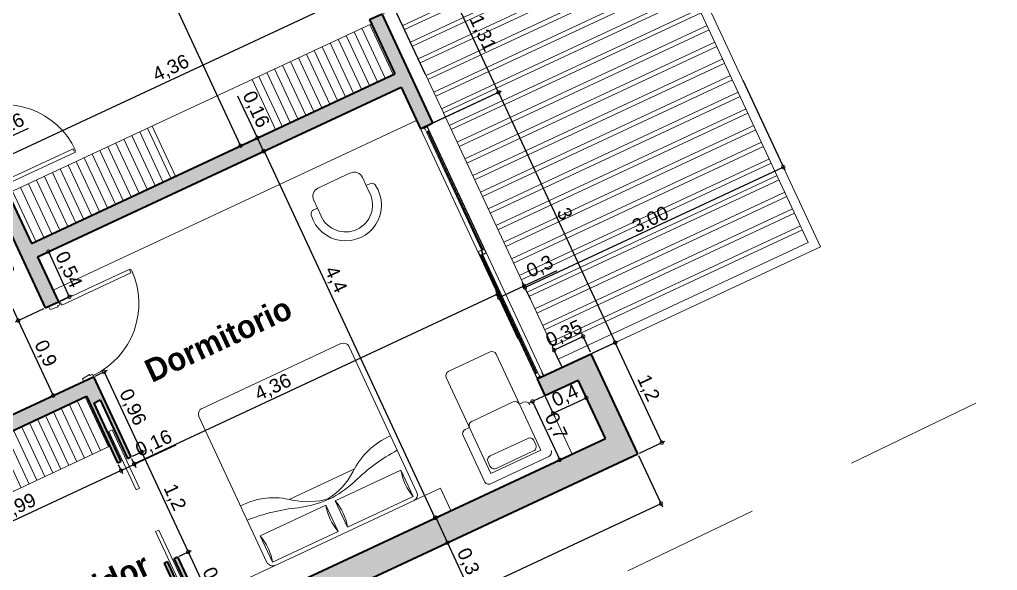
# Model space of a CAD drawing. Header units: millimetres. Extents: x 110427 to 125914, y 76277 to 76441.
# Drawn here: x 114164.85 to 114175.49, y 76385.24 to 76391.23 of the extents above; entities that cross this region are included whole.
import ezdxf

# ---------------------------------------------------------------- set-up
doc = ezdxf.new("R2010")
doc.units = ezdxf.units.MM
doc.linetypes.add('JIS_02_0.7', pattern=[1.35, 0.75, -0.6])
for name, color, linetype, lineweight in [('0.05', 253, 'Continuous', 5), ('04_CIVIL A CONSTRUIR', 250, 'Continuous', 35), ('06_CIVIL VISTAS GRUESA', 244, 'Continuous', 13), ('07_CIVIL VISTAS MEDIA', 143, 'Continuous', 9), ('09_CIVIL PROYECCIONES', 230, 'JIS_02_0.7', 5), ('11_CARPINTERIA Y MOBILIARIO', 141, 'Continuous', 9), ('12_HATCH', 8, 'Continuous', 9), ('12_TEXTOS', 4, 'Continuous', 40), ('13_COTAS', 8, 'Continuous', 9)]:
    doc.layers.add(name, color=color, linetype=linetype, lineweight=lineweight)
doc.styles.add('JDS1', font='GOTHICB.TTF')
doc.styles.add('Swis721 BT', font='swiss.ttf')
doc.dimstyles.new('ISO-23', dxfattribs={"dimscale": 0.03, "dimtxt": 5, "dimasz": 2.5, "dimexe": 1.25, "dimexo": 0.625, "dimtad": 1, "dimtxsty": 'Swis721 BT', "dimblk": 'DOTSMALL', "dimcen": 2.5, "dimclrt": 150, "dimadec": 0, "dimazin": 0, "dimtfac": 1, "dimtmove": 0, "dimatfit": 3, "dimfxl": 0, "dimarcsym": 0})
pattern_1 = [(115, (111019.69454, 75959.93031), (-0.0863258167, -0.0402543894), [])]

# ---------------------------------------------------------------- blocks, each defined once
blk = doc.blocks.new('_DotSmall')
at = {"color": 0, "linetype": 'ByBlock', "const_width": 0.5}
blk.add_lwpolyline([(-0.0625, 0, 1), (0.0625, 0, 1)], format="xyb", close=True, dxfattribs=at)
blk = doc.blocks.new('*D675')
at = {"layer": '13_COTAS', "color": 0, "lineweight": -2}
for p, q in [((114170.341, 76388.337), (114170.702, 76388.505)), ((114170.409, 76388.191), (114170.325, 76388.371)), ((114170.069, 76388.21), (114170.341, 76388.337)), ((114170.278, 76387.761), (114170.053, 76388.244))]:
    blk.add_line(p, q, dxfattribs=at)
at = {"layer": 'Defpoints', "color": 0}
for p in [(114170.341, 76388.337), (114170.417, 76388.174), (114170.286, 76387.744)]:
    blk.add_point(p, dxfattribs=at)
at = {"layer": '13_COTAS', "color": 0, "lineweight": -2, "xscale": 0.075, "yscale": 0.075, "zscale": 0.075}
for p, rotation in [((114170.341, 76388.337), 24.99999753929754), ((114170.069, 76388.21), 204.9999975392976)]:
    blk.add_blockref('_DotSmall', p, dxfattribs=dict(at, rotation=rotation))
at = {"layer": '13_COTAS', "color": 150, "insert": (114170.516, 76388.539), "char_height": 0.15, "attachment_point": 5, "rotation": 25, "style": 'Swis721 BT'}
blk.add_mtext('0,3', dxfattribs=at)
blk = doc.blocks.new('*D706')
at = {"layer": '13_COTAS', "color": 0, "lineweight": -2}
for p, q in [((114170.278, 76387.761), (114170.037, 76388.279)), ((114170.053, 76388.245), (114166.101, 76386.403)), ((114166.073, 76386.462), (114166.117, 76386.369))]:
    blk.add_line(p, q, dxfattribs=at)
at = {"layer": 'Defpoints', "color": 0}
for p in [(114170.286, 76387.744), (114166.065, 76386.479), (114166.101, 76386.403)]:
    blk.add_point(p, dxfattribs=at)
at = {"layer": '13_COTAS', "color": 0, "lineweight": -2, "xscale": 0.075, "yscale": 0.075, "zscale": 0.075}
for p, rotation in [((114170.053, 76388.245), 24.99999753929755), ((114166.101, 76386.403), 204.9999975392976)]:
    blk.add_blockref('_DotSmall', p, dxfattribs=dict(at, rotation=rotation))
at = {"layer": '13_COTAS', "color": 150, "insert": (114167.614, 76387.228), "char_height": 0.15, "attachment_point": 5, "rotation": 25, "style": 'Swis721 BT'}
blk.add_mtext('4,36', dxfattribs=at)
blk = doc.blocks.new('*D707')
at = {"layer": '13_COTAS', "color": 0, "lineweight": -2}
for p, q in [((114166.103, 76386.398), (114166.556, 76386.609)), ((114166.073, 76386.462), (114166.119, 76386.364)), ((114165.928, 76386.395), (114165.974, 76386.296)), ((114165.958, 76386.33), (114166.103, 76386.398))]:
    blk.add_line(p, q, dxfattribs=at)
at = {"layer": 'Defpoints', "color": 0}
for p in [(114166.065, 76386.479), (114165.92, 76386.412), (114165.958, 76386.33)]:
    blk.add_point(p, dxfattribs=at)
at = {"layer": '13_COTAS', "color": 0, "lineweight": -2, "xscale": 0.075, "yscale": 0.075, "zscale": 0.075}
for p, rotation in [((114165.958, 76386.33), 204.9999975392976), ((114166.103, 76386.398), 24.99999753929755)]:
    blk.add_blockref('_DotSmall', p, dxfattribs=dict(at, rotation=rotation))
at = {"layer": '13_COTAS', "color": 150, "insert": (114166.318, 76386.618), "char_height": 0.15, "attachment_point": 5, "rotation": 25, "style": 'Swis721 BT'}
blk.add_mtext('0,16', dxfattribs=at)
blk = doc.blocks.new('*D708')
at = {"layer": '13_COTAS', "color": 0, "lineweight": -2}
for p, q in [((114165.928, 76386.395), (114165.974, 76386.296)), ((114165.958, 76386.33), (114163.249, 76385.066)), ((114163.134, 76385.312), (114163.264, 76385.032))]:
    blk.add_line(p, q, dxfattribs=at)
at = {"layer": 'Defpoints', "color": 0}
for p in [(114165.92, 76386.412), (114163.126, 76385.329), (114163.249, 76385.066)]:
    blk.add_point(p, dxfattribs=at)
at = {"layer": '13_COTAS', "color": 0, "lineweight": -2, "xscale": 0.075, "yscale": 0.075, "zscale": 0.075}
for p, rotation in [((114165.958, 76386.33), 24.99999753929755), ((114163.249, 76385.066), 204.9999975392976)]:
    blk.add_blockref('_DotSmall', p, dxfattribs=dict(at, rotation=rotation))
at = {"layer": '13_COTAS', "color": 150, "insert": (114164.84, 76385.929), "char_height": 0.15, "attachment_point": 5, "rotation": 25, "style": 'Swis721 BT'}
blk.add_mtext('2,99', dxfattribs=at)
blk = doc.blocks.new('*D717')
at = {"layer": '13_COTAS', "color": 0, "lineweight": -2}
for p, q in [((114164.498, 76389.84), (114164.951, 76390.052)), ((114164.684, 76389.442), (114164.482, 76389.874)), ((114164.539, 76389.374), (114164.337, 76389.807)), ((114164.353, 76389.773), (114164.498, 76389.84))]:
    blk.add_line(p, q, dxfattribs=at)
at = {"layer": 'Defpoints', "color": 0}
for p in [(114164.498, 76389.84), (114164.692, 76389.425), (114164.547, 76389.357)]:
    blk.add_point(p, dxfattribs=at)
at = {"layer": '13_COTAS', "color": 0, "lineweight": -2, "xscale": 0.075, "yscale": 0.075, "zscale": 0.075}
for p, rotation in [((114164.498, 76389.84), 24.99999753929754), ((114164.353, 76389.773), 204.9999975392976)]:
    blk.add_blockref('_DotSmall', p, dxfattribs=dict(at, rotation=rotation))
at = {"layer": '13_COTAS', "color": 150, "insert": (114164.712, 76390.061), "char_height": 0.15, "attachment_point": 5, "rotation": 25, "style": 'Swis721 BT'}
blk.add_mtext('0,16', dxfattribs=at)
blk = doc.blocks.new('*D718')
at = {"layer": '13_COTAS', "color": 0, "lineweight": -2}
for p, q in [((114164.574, 76389.677), (114168.526, 76391.52)), ((114168.528, 76391.516), (114168.542, 76391.486)), ((114164.684, 76389.442), (114164.558, 76389.711))]:
    blk.add_line(p, q, dxfattribs=at)
at = {"layer": 'Defpoints', "color": 0}
for p in [(114168.52, 76391.533), (114168.526, 76391.52), (114164.692, 76389.425)]:
    blk.add_point(p, dxfattribs=at)
at = {"layer": '13_COTAS', "color": 0, "lineweight": -2, "xscale": 0.075, "yscale": 0.075, "zscale": 0.075}
for p, rotation in [((114168.526, 76391.52), 24.99999753929754), ((114164.574, 76389.677), 204.9999975392976)]:
    blk.add_blockref('_DotSmall', p, dxfattribs=dict(at, rotation=rotation))
at = {"layer": '13_COTAS', "color": 150, "insert": (114166.504, 76390.697), "char_height": 0.15, "attachment_point": 5, "rotation": 25, "style": 'Swis721 BT'}
blk.add_mtext('4,36', dxfattribs=at)
blk = doc.blocks.new('*D719')
at = {"layer": '13_COTAS', "color": 0, "lineweight": -2}
for p, q in [((114168.722, 76391.81), (114168.45, 76391.683)), ((114169.269, 76390.635), (114168.706, 76391.844)), ((114168.45, 76391.683), (114168.046, 76391.495)), ((114168.512, 76391.55), (114168.434, 76391.717))]:
    blk.add_line(p, q, dxfattribs=at)
at = {"layer": 'Defpoints', "color": 0}
for p in [(114168.722, 76391.81), (114168.52, 76391.533), (114169.277, 76390.618)]:
    blk.add_point(p, dxfattribs=at)
at = {"layer": '13_COTAS', "color": 0, "lineweight": -2, "xscale": 0.075, "yscale": 0.075, "zscale": 0.075}
for p, rotation in [((114168.722, 76391.81), 24.99999753929754), ((114168.45, 76391.683), 204.9999975392976)]:
    blk.add_blockref('_DotSmall', p, dxfattribs=dict(at, rotation=rotation))
at = {"layer": '13_COTAS', "color": 150, "insert": (114168.139, 76391.659), "char_height": 0.15, "attachment_point": 5, "rotation": 25, "style": 'Swis721 BT'}
blk.add_mtext('0,3', dxfattribs=at)
blk = doc.blocks.new('*D678')
at = {"layer": '0.05', "color": 0, "lineweight": -2, "ltscale": 2}
for p, q in [((114172.72, 76390.571), (114173.175, 76389.594)), ((114170.35, 76388.318), (114173.159, 76389.628)), ((114170.349, 76388.319), (114170.334, 76388.352))]:
    blk.add_line(p, q, dxfattribs=at)
at = {"layer": 'Defpoints', "color": 0, "ltscale": 2}
for p in [(114172.712, 76390.588), (114173.159, 76389.628), (114170.357, 76388.302)]:
    blk.add_point(p, dxfattribs=at)
at = {"layer": '0.05', "color": 0, "lineweight": -2, "ltscale": 2, "xscale": 0.075, "yscale": 0.075, "zscale": 0.075}
for p, rotation in [((114173.159, 76389.628), 24.99999753929754), ((114170.35, 76388.318), 204.9999975392976)]:
    blk.add_blockref('_DotSmall', p, dxfattribs=dict(at, rotation=rotation))
at = {"layer": '0.05', "color": 150, "ltscale": 2, "insert": (114171.714, 76389.06), "char_height": 0.15, "attachment_point": 5, "rotation": 25, "style": 'Swis721 BT'}
blk.add_mtext('3.00', dxfattribs=at)
blk = doc.blocks.new('*D740')
at = {"layer": '13_COTAS', "color": 0, "lineweight": -2}
for p, q in [((114165.526, 76393.576), (114167.258, 76389.86)), ((114165.543, 76393.584), (114165.56, 76393.592)), ((114167.275, 76389.868), (114167.292, 76389.876))]:
    blk.add_line(p, q, dxfattribs=at)
at = {"layer": 'Defpoints', "color": 0}
for p in [(114165.526, 76393.576), (114167.258, 76389.86), (114167.258, 76389.86)]:
    blk.add_point(p, dxfattribs=at)
at = {"layer": '13_COTAS', "color": 0, "lineweight": -2, "xscale": 0.075, "yscale": 0.075, "zscale": 0.075}
for p, rotation in [((114165.526, 76393.576), 114.9999989492908), ((114167.258, 76389.86), 294.9999989492908)]:
    blk.add_blockref('_DotSmall', p, dxfattribs=dict(at, rotation=rotation))
at = {"layer": '13_COTAS', "color": 150, "insert": (114166.491, 76391.764), "char_height": 0.15, "attachment_point": 5, "rotation": 295, "style": 'Swis721 BT'}
blk.add_mtext('4,1', dxfattribs=at)
blk = doc.blocks.new('*D741')
at = {"layer": '13_COTAS', "color": 0, "lineweight": -2}
for p, q in [((114167.441, 76389.945), (114167.229, 76390.398)), ((114167.275, 76389.868), (114167.475, 76389.961)), ((114167.508, 76389.8), (114167.441, 76389.945)), ((114167.343, 76389.723), (114167.542, 76389.816))]:
    blk.add_line(p, q, dxfattribs=at)
at = {"layer": 'Defpoints', "color": 0}
for p in [(114167.258, 76389.86), (114167.508, 76389.8), (114167.326, 76389.715)]:
    blk.add_point(p, dxfattribs=at)
at = {"layer": '13_COTAS', "color": 0, "lineweight": -2, "xscale": 0.075, "yscale": 0.075, "zscale": 0.075}
for p, rotation in [((114167.441, 76389.945), 114.9999989492908), ((114167.508, 76389.8), 294.9999989492908)]:
    blk.add_blockref('_DotSmall', p, dxfattribs=dict(at, rotation=rotation))
at = {"layer": '13_COTAS', "color": 150, "insert": (114167.418, 76390.252), "char_height": 0.15, "attachment_point": 5, "rotation": 295, "style": 'Swis721 BT'}
blk.add_mtext('0,16', dxfattribs=at)
blk = doc.blocks.new('*D742')
at = {"layer": '13_COTAS', "color": 0, "lineweight": -2}
for p, q in [((114167.343, 76389.723), (114167.547, 76389.818)), ((114167.513, 76389.802), (114169.372, 76385.815)), ((114169.154, 76385.713), (114169.406, 76385.83))]:
    blk.add_line(p, q, dxfattribs=at)
at = {"layer": 'Defpoints', "color": 0}
for p in [(114167.326, 76389.715), (114169.372, 76385.815), (114169.137, 76385.705)]:
    blk.add_point(p, dxfattribs=at)
at = {"layer": '13_COTAS', "color": 0, "lineweight": -2, "xscale": 0.075, "yscale": 0.075, "zscale": 0.075}
for p, rotation in [((114167.513, 76389.802), 114.9999989492908), ((114169.372, 76385.815), 294.9999989492908)]:
    blk.add_blockref('_DotSmall', p, dxfattribs=dict(at, rotation=rotation))
at = {"layer": '13_COTAS', "color": 150, "insert": (114168.286, 76388.403), "char_height": 0.15, "attachment_point": 5, "rotation": 295, "style": 'Swis721 BT'}
blk.add_mtext('4,4', dxfattribs=at)
blk = doc.blocks.new('*D743')
at = {"layer": '13_COTAS', "color": 0, "lineweight": -2}
for p, q in [((114169.154, 76385.713), (114169.414, 76385.834)), ((114169.38, 76385.818), (114169.507, 76385.546)), ((114164.427, 76383.177), (114169.541, 76385.562)), ((114169.507, 76385.546), (114169.69, 76385.153))]:
    blk.add_line(p, q, dxfattribs=at)
at = {"layer": 'Defpoints', "color": 0}
for p in [(114169.137, 76385.705), (114169.507, 76385.546), (114164.41, 76383.169)]:
    blk.add_point(p, dxfattribs=at)
at = {"layer": '13_COTAS', "color": 0, "lineweight": -2, "xscale": 0.075, "yscale": 0.075, "zscale": 0.075}
for p, rotation in [((114169.38, 76385.818), 114.9999989492908), ((114169.507, 76385.546), 294.9999989492908)]:
    blk.add_blockref('_DotSmall', p, dxfattribs=dict(at, rotation=rotation))
at = {"layer": '13_COTAS', "color": 150, "insert": (114169.724, 76385.339), "char_height": 0.15, "attachment_point": 5, "rotation": 295, "style": 'Swis721 BT'}
blk.add_mtext('0,3', dxfattribs=at)
blk = doc.blocks.new('*D705')
at = {"layer": '06_CIVIL VISTAS GRUESA', "color": 0, "lineweight": -2}
for p, q in [((114171.586, 76386.495), (114171.846, 76385.937)), ((114165.568, 76383.051), (114171.83, 76385.971)), ((114165.323, 76383.575), (114165.583, 76383.017))]:
    blk.add_line(p, q, dxfattribs=at)
at = {"layer": 'Defpoints', "color": 0}
for p in [(114171.578, 76386.512), (114171.83, 76385.971), (114165.315, 76383.592)]:
    blk.add_point(p, dxfattribs=at)
at = {"layer": '06_CIVIL VISTAS GRUESA', "color": 0, "lineweight": -2, "xscale": 0.075, "yscale": 0.075, "zscale": 0.075}
for p, rotation in [((114171.83, 76385.971), 25.00000000010353), ((114165.568, 76383.051), 205.0000000001036)]:
    blk.add_blockref('_DotSmall', p, dxfattribs=dict(at, rotation=rotation))
at = {"layer": '06_CIVIL VISTAS GRUESA', "color": 150, "insert": (114168.653, 76384.61), "char_height": 0.15, "attachment_point": 5, "rotation": 25, "style": 'Swis721 BT'}
blk.add_mtext('6,91', dxfattribs=at)
blk = doc.blocks.new('*D744')
at = {"layer": '06_CIVIL VISTAS GRUESA', "color": 0, "lineweight": -2}
for p, q in [((114171.088, 76387.608), (114171.365, 76387.737)), ((114171.838, 76386.633), (114171.331, 76387.721)), ((114171.595, 76386.52), (114171.872, 76386.649))]:
    blk.add_line(p, q, dxfattribs=at)
at = {"layer": 'Defpoints', "color": 0}
for p in [(114171.331, 76387.721), (114171.071, 76387.6), (114171.578, 76386.512)]:
    blk.add_point(p, dxfattribs=at)
at = {"layer": '06_CIVIL VISTAS GRUESA', "color": 0, "lineweight": -2, "xscale": 0.075, "yscale": 0.075, "zscale": 0.075}
for p, rotation in [((114171.331, 76387.721), 115.0000610386236), ((114171.838, 76386.633), 295.0000610386236)]:
    blk.add_blockref('_DotSmall', p, dxfattribs=dict(at, rotation=rotation))
at = {"layer": '06_CIVIL VISTAS GRUESA', "color": 150, "insert": (114171.684, 76387.223), "char_height": 0.15, "attachment_point": 5, "rotation": 295.0001, "style": 'Swis721 BT'}
blk.add_mtext('1,2', dxfattribs=at)
blk = doc.blocks.new('*D745')
at = {"layer": '06_CIVIL VISTAS GRUESA', "color": 0, "lineweight": -2}
for p, q in [((114170.984, 76387.786), (114170.667, 76387.638)), ((114171.063, 76387.617), (114170.968, 76387.82)), ((114170.746, 76387.469), (114170.651, 76387.672))]:
    blk.add_line(p, q, dxfattribs=at)
at = {"layer": 'Defpoints', "color": 0}
for p in [(114170.667, 76387.638), (114171.071, 76387.6), (114170.754, 76387.452)]:
    blk.add_point(p, dxfattribs=at)
at = {"layer": '06_CIVIL VISTAS GRUESA', "color": 0, "lineweight": -2, "xscale": 0.075, "yscale": 0.075, "zscale": 0.075}
for p, rotation in [((114170.984, 76387.786), 24.99997558303594), ((114170.667, 76387.638), 204.9999755830359)]:
    blk.add_blockref('_DotSmall', p, dxfattribs=dict(at, rotation=rotation))
at = {"layer": '06_CIVIL VISTAS GRUESA', "color": 150, "insert": (114170.779, 76387.811), "char_height": 0.15, "attachment_point": 5, "rotation": 25, "style": 'Swis721 BT'}
blk.add_mtext('0,35', dxfattribs=at)
blk = doc.blocks.new('*D746')
at = {"layer": '06_CIVIL VISTAS GRUESA', "color": 0, "lineweight": -2}
for p, q in [((114169.303, 76390.086), (114170.097, 76390.456)), ((114170.063, 76390.44), (114171.331, 76387.721)), ((114170.571, 76387.367), (114171.365, 76387.737))]:
    blk.add_line(p, q, dxfattribs=at)
at = {"layer": 'Defpoints', "color": 0}
for p in [(114169.286, 76390.078), (114171.331, 76387.721), (114170.554, 76387.359)]:
    blk.add_point(p, dxfattribs=at)
at = {"layer": '06_CIVIL VISTAS GRUESA', "color": 0, "lineweight": -2, "xscale": 0.075, "yscale": 0.075, "zscale": 0.075}
for p, rotation in [((114170.063, 76390.44), 115.0010018413672), ((114171.331, 76387.721), 295.0010018413672)]:
    blk.add_blockref('_DotSmall', p, dxfattribs=dict(at, rotation=rotation))
at = {"layer": '06_CIVIL VISTAS GRUESA', "color": 150, "insert": (114170.784, 76389.121), "char_height": 0.15, "attachment_point": 5, "rotation": 295.001, "style": 'Swis721 BT'}
blk.add_mtext('3', dxfattribs=at)
blk = doc.blocks.new('*D747')
at = {"layer": '06_CIVIL VISTAS GRUESA', "color": 0, "lineweight": -2}
for p, q in [((114168.813, 76391.302), (114169.544, 76391.643)), ((114170.063, 76390.44), (114169.51, 76391.627)), ((114169.367, 76390.115), (114170.097, 76390.456))]:
    blk.add_line(p, q, dxfattribs=at)
at = {"layer": 'Defpoints', "color": 0}
for p in [(114169.51, 76391.627), (114168.796, 76391.294), (114169.35, 76390.107)]:
    blk.add_point(p, dxfattribs=at)
at = {"layer": '06_CIVIL VISTAS GRUESA', "color": 0, "lineweight": -2, "xscale": 0.075, "yscale": 0.075, "zscale": 0.075}
for p, rotation in [((114169.51, 76391.627), 114.9999999987732), ((114170.063, 76390.44), 294.9999999987733)]:
    blk.add_blockref('_DotSmall', p, dxfattribs=dict(at, rotation=rotation))
at = {"layer": '06_CIVIL VISTAS GRUESA', "color": 150, "insert": (114169.885, 76391.08), "char_height": 0.15, "attachment_point": 5, "rotation": 295, "style": 'Swis721 BT'}
blk.add_mtext('1,31', dxfattribs=at)
blk = doc.blocks.new('*D760')
at = {"layer": '13_COTAS', "color": 0, "lineweight": -2}
for p, q in [((114164.53, 76389.349), (114164.219, 76389.204)), ((114164.253, 76389.22), (114164.841, 76387.96)), ((114165.117, 76388.089), (114164.807, 76387.944))]:
    blk.add_line(p, q, dxfattribs=at)
at = {"layer": 'Defpoints', "color": 0}
for p in [(114164.547, 76389.357), (114165.134, 76388.097), (114164.841, 76387.96)]:
    blk.add_point(p, dxfattribs=at)
at = {"layer": '13_COTAS', "color": 0, "lineweight": -2, "xscale": 0.075, "yscale": 0.075, "zscale": 0.075}
for p, rotation in [((114164.253, 76389.22), 115.0000000156047), ((114164.841, 76387.96), 295.0000000156047)]:
    blk.add_blockref('_DotSmall', p, dxfattribs=dict(at, rotation=rotation))
at = {"layer": '13_COTAS', "color": 150, "insert": (114164.646, 76388.636), "char_height": 0.15, "attachment_point": 5, "rotation": 295, "style": 'Swis721 BT'}
blk.add_mtext('1,39', dxfattribs=at)
blk = doc.blocks.new('*D761')
at = {"layer": '13_COTAS', "color": 0, "lineweight": -2}
for p, q in [((114165.117, 76388.089), (114164.807, 76387.944)), ((114164.841, 76387.96), (114165.221, 76387.145)), ((114165.498, 76387.274), (114165.187, 76387.129))]:
    blk.add_line(p, q, dxfattribs=at)
at = {"layer": 'Defpoints', "color": 0}
for p in [(114165.134, 76388.097), (114165.515, 76387.282), (114165.221, 76387.145)]:
    blk.add_point(p, dxfattribs=at)
at = {"layer": '13_COTAS', "color": 0, "lineweight": -2, "xscale": 0.075, "yscale": 0.075, "zscale": 0.075}
for p, rotation in [((114164.841, 76387.96), 114.9999999969764), ((114165.221, 76387.145), 294.9999999969764)]:
    blk.add_blockref('_DotSmall', p, dxfattribs=dict(at, rotation=rotation))
at = {"layer": '13_COTAS', "color": 150, "insert": (114165.13, 76387.599), "char_height": 0.15, "attachment_point": 5, "rotation": 295, "style": 'Swis721 BT'}
blk.add_mtext('0,9', dxfattribs=at)
blk = doc.blocks.new('*D773')
at = {"layer": '13_COTAS', "color": 0, "lineweight": -2}
for p, q in [((114165.068, 76388.662), (114165.201, 76388.724)), ((114165.168, 76388.709), (114165.396, 76388.219)), ((114165.296, 76388.173), (114165.43, 76388.235))]:
    blk.add_line(p, q, dxfattribs=at)
at = {"layer": 'Defpoints', "color": 0}
for p in [(114165.051, 76388.654), (114165.279, 76388.165), (114165.396, 76388.219)]:
    blk.add_point(p, dxfattribs=at)
at = {"layer": '13_COTAS', "color": 0, "lineweight": -2, "xscale": 0.075, "yscale": 0.075, "zscale": 0.075}
for p, rotation in [((114165.168, 76388.709), 114.9999999985302), ((114165.396, 76388.219), 294.9999999985302)]:
    blk.add_blockref('_DotSmall', p, dxfattribs=dict(at, rotation=rotation))
at = {"layer": '13_COTAS', "color": 150, "insert": (114165.381, 76388.51), "char_height": 0.15, "attachment_point": 5, "rotation": 295, "style": 'Swis721 BT'}
blk.add_mtext('0,54', dxfattribs=at)
blk = doc.blocks.new('*D774')
at = {"layer": '13_COTAS', "color": 0, "lineweight": -2}
for p, q in [((114170.937, 76387.296), (114171.034, 76387.087)), ((114170.574, 76387.127), (114170.672, 76386.918)), ((114170.656, 76386.952), (114171.018, 76387.121))]:
    blk.add_line(p, q, dxfattribs=at)
at = {"layer": 'Defpoints', "color": 0}
for p in [(114170.929, 76387.313), (114170.566, 76387.144), (114171.018, 76387.121)]:
    blk.add_point(p, dxfattribs=at)
at = {"layer": '13_COTAS', "color": 0, "lineweight": -2, "xscale": 0.075, "yscale": 0.075, "zscale": 0.075}
for p, rotation in [((114171.018, 76387.121), 24.99999999673962), ((114170.656, 76386.952), 204.9999999967397)]:
    blk.add_blockref('_DotSmall', p, dxfattribs=dict(at, rotation=rotation))
at = {"layer": '13_COTAS', "color": 150, "insert": (114170.791, 76387.135), "char_height": 0.15, "attachment_point": 5, "rotation": 25, "style": 'Swis721 BT'}
blk.add_mtext('0,4', dxfattribs=at)
blk = doc.blocks.new('*D682')
at = {"layer": '13_COTAS', "color": 0, "lineweight": -2}
for p, q in [((114170.587, 76387.153), (114170.399, 76387.066)), ((114170.433, 76387.081), (114170.728, 76386.447)), ((114170.883, 76386.519), (114170.694, 76386.431))]:
    blk.add_line(p, q, dxfattribs=at)
at = {"layer": 'Defpoints', "color": 0}
for p in [(114170.604, 76387.161), (114170.728, 76386.447), (114170.9, 76386.527)]:
    blk.add_point(p, dxfattribs=at)
at = {"layer": '13_COTAS', "color": 0, "lineweight": -2, "xscale": 0.075, "yscale": 0.075, "zscale": 0.075}
for p, rotation in [((114170.433, 76387.081), 115.000000000213), ((114170.728, 76386.447), 295.000000000213)]:
    blk.add_blockref('_DotSmall', p, dxfattribs=dict(at, rotation=rotation))
at = {"layer": '13_COTAS', "color": 150, "insert": (114170.679, 76386.81), "char_height": 0.15, "attachment_point": 5, "rotation": 295, "style": 'Swis721 BT'}
blk.add_mtext('0,7', dxfattribs=at)
blk = doc.blocks.new('*D775')
at = {"layer": '13_COTAS', "color": 0, "lineweight": -2}
for p, q in [((114166.082, 76386.487), (114166.216, 76386.549)), ((114166.182, 76386.533), (114166.689, 76385.446)), ((114166.589, 76385.4), (114166.723, 76385.462))]:
    blk.add_line(p, q, dxfattribs=at)
at = {"layer": 'Defpoints', "color": 0}
for p in [(114166.065, 76386.479), (114166.572, 76385.392), (114166.689, 76385.446)]:
    blk.add_point(p, dxfattribs=at)
at = {"layer": '13_COTAS', "color": 0, "lineweight": -2, "xscale": 0.075, "yscale": 0.075, "zscale": 0.075}
for p, rotation in [((114166.182, 76386.533), 115.0000000006698), ((114166.689, 76385.446), 295.0000000006698)]:
    blk.add_blockref('_DotSmall', p, dxfattribs=dict(at, rotation=rotation))
at = {"layer": '13_COTAS', "color": 150, "insert": (114166.534, 76386.036), "char_height": 0.15, "attachment_point": 5, "rotation": 295, "style": 'Swis721 BT'}
blk.add_mtext('1,2', dxfattribs=at)
blk = doc.blocks.new('*D776')
at = {"layer": '13_COTAS', "color": 0, "lineweight": -2}
for p, q in [((114165.677, 76387.357), (114165.81, 76387.419)), ((114165.776, 76387.403), (114166.182, 76386.533)), ((114166.082, 76386.487), (114166.216, 76386.549))]:
    blk.add_line(p, q, dxfattribs=at)
at = {"layer": 'Defpoints', "color": 0}
for p in [(114165.66, 76387.349), (114166.065, 76386.479), (114166.182, 76386.533)]:
    blk.add_point(p, dxfattribs=at)
at = {"layer": '13_COTAS', "color": 0, "lineweight": -2, "xscale": 0.075, "yscale": 0.075, "zscale": 0.075}
for p, rotation in [((114165.776, 76387.403), 115.0000000267561), ((114166.182, 76386.533), 295.0000000267561)]:
    blk.add_blockref('_DotSmall', p, dxfattribs=dict(at, rotation=rotation))
at = {"layer": '13_COTAS', "color": 150, "insert": (114166.078, 76387.015), "char_height": 0.15, "attachment_point": 5, "rotation": 295, "style": 'Swis721 BT'}
blk.add_mtext('0,96', dxfattribs=at)
blk = doc.blocks.new('*D777')
at = {"layer": '13_COTAS', "color": 0, "lineweight": -2}
for p, q in [((114166.589, 76385.4), (114166.723, 76385.462)), ((114166.689, 76385.446), (114167.027, 76384.721)), ((114166.928, 76384.675), (114167.061, 76384.737))]:
    blk.add_line(p, q, dxfattribs=at)
at = {"layer": 'Defpoints', "color": 0}
for p in [(114166.572, 76385.392), (114166.911, 76384.667), (114167.027, 76384.721)]:
    blk.add_point(p, dxfattribs=at)
at = {"layer": '13_COTAS', "color": 0, "lineweight": -2, "xscale": 0.075, "yscale": 0.075, "zscale": 0.075}
for p, rotation in [((114166.689, 76385.446), 115.0082284331644), ((114167.027, 76384.721), 295.0082284331644)]:
    blk.add_blockref('_DotSmall', p, dxfattribs=dict(at, rotation=rotation))
at = {"layer": '13_COTAS', "color": 150, "insert": (114166.957, 76385.13), "char_height": 0.15, "attachment_point": 5, "rotation": 295.0082, "style": 'Swis721 BT'}
blk.add_mtext('0,8', dxfattribs=at)

msp = doc.modelspace()

# ---------------------------------------------------------------- hatches: boundary and pattern name
at = {"layer": '12_HATCH'}
h = msp.add_hatch(color=1, dxfattribs=at)
h.dxf.hatch_style = 1
h.paths.add_polyline_path([(114168.935, 76390.642), (114164.984, 76388.799), (114164.692, 76389.425), (114164.547, 76389.357), (114165.134, 76388.097), (114165.279, 76388.165), (114165.051, 76388.654), (114169.003, 76390.497), (114169.214, 76390.044), (114169.35, 76390.107), (114168.796, 76391.294), (114168.66, 76391.231)])
h = msp.add_hatch(dxfattribs=at)
h.set_pattern_fill('LINE', color=256, scale=0.03, angle=475)
h.set_pattern_definition(pattern_1)
h.paths.add_polyline_path([(114168.935, 76390.642), (114168.681, 76391.186), (114167.385, 76390.581), (114167.639, 76390.038)])
h = msp.add_hatch(dxfattribs=at)
h.set_pattern_fill('LINE', color=256, scale=0.03, angle=475)
h.set_pattern_definition(pattern_1)
h.paths.add_polyline_path([(114166.552, 76389.531), (114166.298, 76390.074), (114164.73, 76389.343), (114164.984, 76388.799)])
h = msp.add_hatch(color=1, dxfattribs=at)
h.dxf.hatch_style = 1
h.paths.add_polyline_path([(114162.755, 76388.467), (114161.704, 76387.976), (114161.831, 76387.704), (114162.737, 76388.127), (114163.557, 76386.369), (114163.702, 76386.436), (114165.66, 76387.349), (114166.065, 76386.479), (114166.029, 76386.462), (114165.733, 76387.097), (114165.661, 76387.063), (114165.957, 76386.428), (114165.92, 76386.412), (114165.582, 76387.137), (114163.83, 76386.32), (114162.872, 76385.873), (114163.126, 76385.329), (114162.99, 76385.266), (114162.441, 76386.444), (114162.577, 76386.507), (114162.805, 76386.018), (114163.702, 76386.436)])
h = msp.add_hatch(color=1, dxfattribs=at)
h.dxf.hatch_style = 1
h.paths.add_polyline_path([(114165.189, 76383.864), (114165.315, 76383.592), (114171.578, 76386.512), (114171.071, 76387.6), (114170.482, 76387.325), (114170.566, 76387.144), (114170.929, 76387.313), (114171.225, 76386.678), (114166.911, 76384.667), (114166.572, 76385.392), (114166.536, 76385.375), (114166.838, 76384.743), (114166.76, 76384.706), (114166.464, 76385.341), (114166.427, 76385.324), (114166.766, 76384.599)])
h.paths.add_polyline_path([(114164.609, 76383.262), (114164.482, 76383.534), (114164.056, 76383.335), (114163.461, 76384.61), (114163.325, 76384.547), (114163.539, 76384.088), (114163.404, 76384.024), (114163.911, 76382.937)])
h = msp.add_hatch(dxfattribs=at)
h.set_pattern_fill('LINE', color=256, scale=0.03, angle=475)
h.set_pattern_definition([(115, (111019.83048, 75959.9937), (-0.0863258167, -0.0402543894), [])])
h.paths.add_polyline_path([(114165.836, 76386.593), (114165.582, 76387.137), (114162.872, 76385.873), (114163.126, 76385.329)])

# ---------------------------------------------------------------- linework, layer by layer
at = {"layer": '0.05', "ltscale": 2}
for p, q in [((114169.593, 76397.276), (114173.563, 76388.762)), ((114169.529, 76397.176), (114173.43, 76388.81)), ((114169.021, 76391.168), (114171.74, 76392.435)), ((114169.042, 76391.122), (114171.761, 76392.39)), ((114169.105, 76390.986), (114171.824, 76392.254)), ((114169.127, 76390.941), (114171.846, 76392.209)), ((114169.19, 76390.805), (114171.909, 76392.073)), ((114169.211, 76390.76), (114171.93, 76392.028)), ((114169.275, 76390.624), (114171.993, 76391.892)), ((114169.296, 76390.578), (114172.015, 76391.846)), ((114169.359, 76390.443), (114172.078, 76391.71)), ((114169.38, 76390.397), (114172.099, 76391.665)), ((114169.444, 76390.261), (114172.162, 76391.529)), ((114169.465, 76390.216), (114172.184, 76391.484)), ((114169.528, 76390.08), (114172.247, 76391.348)), ((114169.549, 76390.035), (114172.268, 76391.303)), ((114169.613, 76389.899), (114172.332, 76391.167)), ((114169.634, 76389.853), (114172.353, 76391.121)), ((114169.697, 76389.717), (114172.416, 76390.985)), ((114169.718, 76389.672), (114172.437, 76390.94)), ((114169.782, 76389.536), (114172.501, 76390.804)), ((114169.803, 76389.491), (114172.522, 76390.759)), ((114169.866, 76389.355), (114172.585, 76390.623)), ((114169.887, 76389.31), (114172.606, 76390.577)), ((114169.951, 76389.174), (114172.67, 76390.442)), ((114169.972, 76389.128), (114172.691, 76390.396)), ((114170.035, 76388.992), (114172.754, 76390.26)), ((114170.056, 76388.947), (114172.775, 76390.215)), ((114170.12, 76388.811), (114172.839, 76390.079)), ((114170.141, 76388.766), (114172.86, 76390.034)), ((114170.204, 76388.63), (114172.923, 76389.898)), ((114170.225, 76388.585), (114172.944, 76389.852)), ((114170.289, 76388.449), (114173.008, 76389.716)), ((114170.31, 76388.403), (114173.029, 76389.671)), ((114170.373, 76388.267), (114173.092, 76389.535)), ((114170.394, 76388.222), (114173.113, 76389.49)), ((114170.458, 76388.086), (114173.177, 76389.354)), ((114170.479, 76388.041), (114173.198, 76389.309)), ((114170.542, 76387.905), (114173.261, 76389.173)), ((114170.564, 76387.86), (114173.282, 76389.127)), ((114170.627, 76387.724), (114173.346, 76388.991)), ((114170.648, 76387.678), (114173.367, 76388.946)), ((114170.711, 76387.542), (114173.43, 76388.81)), ((114171.116, 76387.621), (114173.563, 76388.762))]:
    msp.add_line(p, q, dxfattribs=at)
at = {"layer": '04_CIVIL A CONSTRUIR'}
for p, q in [((114168.66, 76391.231), (114168.796, 76391.294)), ((114168.66, 76391.231), (114168.935, 76390.642)), ((114169.35, 76390.107), (114168.796, 76391.294)), ((114164.984, 76388.799), (114168.935, 76390.642)), ((114165.051, 76388.654), (114169.003, 76390.497)), ((114169.003, 76390.497), (114169.214, 76390.044)), ((114169.214, 76390.044), (114169.35, 76390.107)), ((114164.692, 76389.425), (114164.984, 76388.799)), ((114164.547, 76389.357), (114165.134, 76388.097)), ((114165.051, 76388.654), (114165.279, 76388.165)), ((114165.134, 76388.097), (114165.279, 76388.165)), ((114170.482, 76387.325), (114171.071, 76387.6)), ((114171.578, 76386.512), (114171.071, 76387.6)), ((114163.702, 76386.436), (114165.66, 76387.349)), ((114165.66, 76387.349), (114166.065, 76386.479)), ((114170.482, 76387.325), (114170.566, 76387.144)), ((114170.566, 76387.144), (114170.929, 76387.313)), ((114171.225, 76386.678), (114170.929, 76387.313)), ((114162.872, 76385.873), (114165.582, 76387.137)), ((114165.582, 76387.137), (114165.92, 76386.412)), ((114165.661, 76387.063), (114165.733, 76387.097)), ((114165.733, 76387.097), (114166.029, 76386.462)), ((114165.661, 76387.063), (114165.957, 76386.428)), ((114166.911, 76384.667), (114171.225, 76386.678)), ((114165.315, 76383.592), (114171.578, 76386.512)), ((114166.029, 76386.462), (114166.065, 76386.479)), ((114165.92, 76386.412), (114165.957, 76386.428)), ((114166.536, 76385.375), (114166.572, 76385.392)), ((114166.572, 76385.392), (114166.911, 76384.667)), ((114166.427, 76385.324), (114166.464, 76385.341)), ((114166.427, 76385.324), (114166.766, 76384.599)), ((114166.76, 76384.706), (114166.464, 76385.341)), ((114166.832, 76384.74), (114166.536, 76385.375))]:
    msp.add_line(p, q, dxfattribs=at)
at = {"layer": '07_CIVIL VISTAS MEDIA'}
for p, q in [((114167.407, 76394.63), (114169.486, 76390.171)), ((114169.254, 76390.059), (114169.284, 76390.073)), ((114169.264, 76390.053), (114169.282, 76390.061)), ((114169.301, 76390.04), (114169.285, 76390.073)), ((114169.303, 76390.041), (114169.286, 76390.078)), ((114169.234, 76390.009), (114169.218, 76390.041)), ((114169.219, 76390.043), (114169.249, 76390.057)), ((114169.231, 76390.008), (114169.234, 76390.009)), ((114169.257, 76390.042), (114169.25, 76390.056)), ((114169.26, 76390.043), (114169.253, 76390.058)), ((114169.26, 76390.043), (114169.257, 76390.042)), ((114169.279, 76390.01), (114169.262, 76390.046)), ((114169.279, 76390.01), (114169.88, 76388.722)), ((114169.285, 76390.007), (114169.289, 76390.009)), ((114169.297, 76390.018), (114169.288, 76390.014)), ((114169.289, 76390.011), (114169.288, 76390.014)), ((114169.289, 76390.059), (114169.306, 76390.023)), ((114169.296, 76390.017), (114169.289, 76390.014)), ((114169.89, 76388.727), (114169.289, 76390.014)), ((114169.897, 76388.73), (114169.296, 76390.017)), ((114169.297, 76390.018), (114169.298, 76390.015)), ((114169.303, 76390.016), (114169.3, 76390.014)), ((114169.303, 76390.041), (114169.301, 76390.04)), ((114169.303, 76390.041), (114170.554, 76387.359)), ((114169.306, 76390.023), (114169.907, 76388.734)), ((114169.845, 76388.705), (114169.862, 76388.669)), ((114169.866, 76388.72), (114169.847, 76388.712)), ((114169.889, 76388.681), (114169.872, 76388.718)), ((114169.88, 76388.722), (114169.897, 76388.685)), ((114169.882, 76388.728), (114169.886, 76388.73)), ((114169.887, 76388.729), (114169.889, 76388.726)), ((114169.898, 76388.73), (114169.889, 76388.726)), ((114170.49, 76387.393), (114169.889, 76388.681)), ((114169.897, 76388.73), (114169.89, 76388.727)), ((114169.898, 76388.73), (114169.896, 76388.733)), ((114169.901, 76388.737), (114169.897, 76388.735)), ((114169.903, 76388.683), (114169.922, 76388.691)), ((114169.924, 76388.698), (114169.907, 76388.734)), ((114170.462, 76387.381), (114169.862, 76388.669)), ((114169.869, 76388.666), (114169.872, 76388.668)), ((114169.871, 76388.673), (114169.88, 76388.677)), ((114169.871, 76388.673), (114169.873, 76388.67)), ((114169.872, 76388.673), (114169.88, 76388.676)), ((114169.872, 76388.673), (114170.472, 76387.385)), ((114169.882, 76388.674), (114169.88, 76388.677)), ((114169.88, 76388.676), (114170.479, 76387.389)), ((114169.887, 76388.675), (114169.883, 76388.673)), ((114170.479, 76387.344), (114170.462, 76387.38)), ((114170.465, 76387.386), (114170.469, 76387.388)), ((114170.465, 76387.361), (114170.468, 76387.362)), ((114170.468, 76387.362), (114170.483, 76387.33)), ((114170.472, 76387.384), (114170.47, 76387.388)), ((114170.472, 76387.385), (114170.479, 76387.389)), ((114170.472, 76387.384), (114170.48, 76387.388)), ((114170.483, 76387.395), (114170.479, 76387.393)), ((114170.479, 76387.392), (114170.48, 76387.388)), ((114170.515, 76387.343), (114170.484, 76387.329)), ((114170.504, 76387.35), (114170.486, 76387.341)), ((114170.49, 76387.393), (114170.507, 76387.356)), ((114170.508, 76387.359), (114170.511, 76387.361)), ((114170.508, 76387.359), (114170.515, 76387.345)), ((114170.511, 76387.361), (114170.518, 76387.346)), ((114170.549, 76387.36), (114170.519, 76387.346)), ((114170.537, 76387.395), (114170.535, 76387.394)), ((114170.535, 76387.394), (114170.55, 76387.361)), ((114170.537, 76387.395), (114170.554, 76387.359))]:
    msp.add_line(p, q, dxfattribs=at)
for centre, radius, start, end in [((114169.284, 76390.057), 0.00488, 25.0152, 115.0152), ((114169.284, 76390.072), 0.001, 25.0152, 115.0152), ((114169.219, 76390.042), 0.001, 115.0152, 205.0152), ((114169.25, 76390.056), 0.001, 25.0152, 115.0152), ((114169.254, 76390.058), 0.001, 115.0152, 205.0152), ((114169.266, 76390.048), 0.00488, 115.0152, 205.0152), ((114169.283, 76390.012), 0.00488, 205.0152, 295.0152), ((114169.289, 76390.01), 0.001, 295.0152, 25.0152), ((114169.301, 76390.02), 0.0049, 295.0152, 25.0152), ((114169.849, 76388.707), 0.00488, 115.0152, 205.0152), ((114169.868, 76388.716), 0.00488, 25.0152, 115.0152), ((114169.884, 76388.724), 0.00488, 115.0152, 205.0152), ((114169.887, 76388.729), 0.001, 25.0152, 115.0152), ((114169.885, 76388.679), 0.00488, 295.0152, 25.0152), ((114169.901, 76388.687), 0.00488, 205.0152, 295.0152), ((114169.903, 76388.732), 0.0049, 25.0152, 115.0152), ((114169.92, 76388.696), 0.00488, 295.0152, 25.0152), ((114169.866, 76388.671), 0.0049, 205.0152, 295.0152), ((114169.883, 76388.674), 0.001, 205.0152, 295.0152), ((114170.467, 76387.382), 0.0049, 115.0152, 205.0152), ((114170.48, 76387.392), 0.001, 115.0152, 205.0152), ((114170.484, 76387.346), 0.00488, 205.0152, 295.0152), ((114170.485, 76387.391), 0.00488, 25.0152, 115.0152), ((114170.484, 76387.33), 0.001, 205.0152, 295.0152), ((114170.502, 76387.354), 0.00488, 295.0152, 25.0152), ((114170.514, 76387.344), 0.001, 295.0152, 25.0152), ((114170.519, 76387.346), 0.001, 205.0152, 295.0152), ((114170.549, 76387.361), 0.001, 295.0152, 25.0152)]:
    msp.add_arc(centre, radius, start, end, dxfattribs=at)
at = {"layer": '07_CIVIL VISTAS MEDIA', "extrusion": (7.105e-10, -6.55595e-08, 1)}
msp.add_arc((114169.299, 76390.015, -0.005), 0.001, 205.0152, 295.0152, dxfattribs=at)
at = {"layer": '07_CIVIL VISTAS MEDIA', "extrusion": (-4.97875e-08, 4.26587e-08, 1)}
msp.add_arc((114169.897, 76388.734, -0.002), 0.001, 115.0152, 205.0152, dxfattribs=at)
at = {"layer": '07_CIVIL VISTAS MEDIA', "extrusion": (4.97875e-08, -4.26587e-08, 1)}
msp.add_arc((114169.872, 76388.669, 0.002), 0.001, 295.0152, 25.0152, dxfattribs=at)
at = {"layer": '07_CIVIL VISTAS MEDIA', "extrusion": (-7.105e-10, 6.55595e-08, 1)}
msp.add_arc((114170.469, 76387.387, 0.005), 0.001, 25.0152, 115.0152, dxfattribs=at)
at = {"layer": '09_CIVIL PROYECCIONES', "ltscale": 2}
msp.add_line((114156.869, 76378.217), (114180.13, 76389.407), dxfattribs=at)
for centre, start, end in [((114164.682, 76389.445), 25, 115), ((114165.289, 76388.145), 295, 25)]:
    msp.add_arc(centre, 0.863, start, end, dxfattribs=at)
at = {"layer": '11_CARPINTERIA Y MOBILIARIO'}
for p, q in [((114164.73, 76389.343), (114168.681, 76391.186)), ((114167.385, 76390.581), (114167.639, 76390.038)), ((114169.486, 76390.171), (114170.754, 76387.452)), ((114165.22, 76388.292), (114169.172, 76390.135)), ((114166.298, 76390.074), (114166.552, 76389.53)), ((114169.214, 76390.044), (114170.482, 76387.325)), ((114168.1, 76389.399), (114168.453, 76389.564)), ((114168.583, 76389.516), (114168.665, 76389.34)), ((114168.624, 76389.428), (114168.665, 76389.447)), ((114168.135, 76389.093), (114168.053, 76389.27)), ((114168.094, 76389.181), (114168.053, 76389.162)), ((114166.839, 76387.005), (114168.348, 76387.709)), ((114168.438, 76387.676), (114169.176, 76386.093)), ((114169.517, 76387.408), (114169.971, 76387.619)), ((114170.291, 76387.051), (114170.037, 76387.595)), ((114169.979, 76386.299), (114169.493, 76387.341)), ((114170.566, 76387.144), (114170.862, 76386.509)), ((114169.771, 76386.864), (114170.224, 76387.075)), ((114170.336, 76387.072), (114170.291, 76387.051)), ((114170.291, 76387.051), (114170.523, 76386.552)), ((114170.44, 76387.066), (114170.672, 76386.567)), ((114166.806, 76386.916), (114167.545, 76385.332)), ((114165.863, 76386.771), (114165.827, 76386.754)), ((114165.863, 76386.771), (114166.159, 76386.137)), ((114169.701, 76386.776), (114169.747, 76386.797)), ((114165.827, 76386.754), (114166.123, 76386.12)), ((114169.677, 76386.71), (114169.91, 76386.211)), ((114163.126, 76385.329), (114165.836, 76386.593)), ((114170.523, 76386.552), (114169.979, 76386.299)), ((114169.976, 76386.187), (114170.611, 76386.483)), ((114168.491, 76386.345), (114168.142, 76386.182)), ((114169.002, 76386.335), (114168.287, 76386.001)), ((114169.136, 76386.049), (114169.002, 76386.335)), ((114166.159, 76386.137), (114166.123, 76386.12)), ((114169.431, 76386.137), (114167.347, 76385.165)), ((114167.792, 76386.019), (114168.142, 76386.182)), ((114169.431, 76386.137), (114169.544, 76385.895)), ((114168.26, 76386.038), (114168.218, 76386.018)), ((114168.42, 76385.715), (114169.136, 76386.049)), ((114167.471, 76385.621), (114168.187, 76385.954)), ((114168.175, 76385.999), (114168.218, 76386.018)), ((114168.187, 76385.954), (114168.32, 76385.669)), ((114168.287, 76386.001), (114168.42, 76385.715)), ((114166.37, 76385.683), (114166.334, 76385.667)), ((114166.63, 76385.032), (114166.334, 76385.667)), ((114166.666, 76385.049), (114166.37, 76385.683)), ((114167.604, 76385.335), (114167.471, 76385.621)), ((114168.32, 76385.669), (114167.604, 76385.335))]:
    msp.add_line(p, q, dxfattribs=at)
for points in [[(114165.457, 76389.805), (114165.462, 76389.79), (114164.699, 76389.434), (114164.691, 76389.448), (114164.699, 76389.451), (114164.687, 76389.477), (114165.437, 76389.827), (114165.449, 76389.801)], [(114166.062, 76388.507), (114166.054, 76388.52), (114165.291, 76388.164), (114165.296, 76388.15), (114165.304, 76388.153), (114165.316, 76388.127), (114166.066, 76388.477), (114166.054, 76388.503)]]:
    msp.add_lwpolyline(points, close=True, dxfattribs=at)
for points in [[(114165.273, 76388.154), (114165.282, 76388.159), (114165.295, 76388.131), (114165.269, 76388.119), (114165.274, 76388.108), (114165.186, 76388.08), (114165.173, 76388.108), (114165.183, 76388.112)], [(114165.651, 76387.345), (114165.66, 76387.349), (114165.647, 76387.376), (114165.621, 76387.364), (114165.616, 76387.375), (114165.538, 76387.326), (114165.551, 76387.298), (114165.56, 76387.303)]]:
    msp.add_lwpolyline(points, dxfattribs=at)
msp.add_lwpolyline([(114169.97, 76386.377), (114169.949, 76386.423, -0.414214), (114169.973, 76386.489), (114170.381, 76386.679, -0.414214), (114170.448, 76386.655), (114170.469, 76386.61, -0.414214), (114170.444, 76386.543), (114170.037, 76386.353, -0.414214)], format="xyb", close=True, dxfattribs=at)
for centre, radius, start, end in [((114168.495, 76389.475), 0.0975, 24.9499, 114.9499), ((114168.4, 76389.216), 0.39, 196.7367, 33.1631), ((114168.686, 76389.403), 0.0488, 33.1631, 114.9499), ((114168.141, 76389.311), 0.0975, 114.9499, 204.9499), ((114168.4, 76389.216), 0.293, 204.9499, 24.9499), ((114168.073, 76389.118), 0.0488, 114.9499, 196.7367), ((114168.376, 76387.648), 0.0675, 25, 115), ((114169.992, 76387.574), 0.05, 25, 115), ((114169.539, 76387.362), 0.05, 115, 205), ((114166.867, 76386.944), 0.0675, 115, 205), ((114170.245, 76387.03), 0.05, 25, 115), ((114170.357, 76387.027), 0.05, 25, 115), ((114169.723, 76386.731), 0.05, 115, 205), ((114169.792, 76386.818), 0.05, 115, 205), ((114169.192, 76385.979), 0.788, 112.5606, 154.7538), ((114169.939, 76384.744), 2.055, 118.3855, 134.3574), ((114170.589, 76386.528), 0.05, 295, 25), ((114167.787, 76386.683), 0.784, 303.0239, 332.02), ((114169.559, 76386.42), 0.563, 188.7398, 221.2602), ((114167.7, 76387.069), 1.173, 298.5556, 313.1762), ((114169.955, 76386.232), 0.05, 205, 295), ((114167.622, 76385.246), 0.788, 75.2462, 117.4394), ((114167.986, 76386.775), 0.784, 257.98, 286.9761), ((114169.115, 76386.064), 0.0675, 295, 25), ((114168.088, 76383.881), 2.055, 95.6426, 111.6145), ((114167.746, 76387.091), 1.173, 276.8238, 291.4444), ((114168.743, 76386.04), 0.563, 188.7398, 221.2602), ((114167.864, 76385.63), 0.563, 8.7398, 41.2602), ((114167.048, 76385.249), 0.563, 8.7398, 41.2602), ((114167.606, 76385.361), 0.0675, 205, 295)]:
    msp.add_arc(centre, radius, start, end, dxfattribs=at)

# ---------------------------------------------------------------- texts
at = {"layer": '12_TEXTOS', "char_height": 0.25, "width": 2.74107, "attachment_point": 8, "rotation": 25.0003, "style": 'JDS1'}
for s, insert in [('Dormitorio', (114167.07, 76387.639)), ('Vestidor', (114165.693, 76384.928))]:
    msp.add_mtext(s, dxfattribs=dict(at, insert=insert))

# ---------------------------------------------------------------- dimensions: what is measured, and where the dimension line sits
at = {"layer": '0.05', "ltscale": 2}
dim = msp.add_linear_dim(base=(114173.159, 76389.628), p1=(114170.357, 76388.302), p2=(114172.712, 76390.588), angle=205, text='3.00', dimstyle='ISO-23', override={"dimfxl": 100, "dimarcsym": 2}, dxfattribs=at)
dim.commit()
dim.dimension.update_dxf_attribs({"geometry": '*D678', "text_midpoint": (114171.714, 76389.06)})
at = {"layer": '06_CIVIL VISTAS GRUESA'}
for p1, p2, distance, picture, middle in [((114169.35, 76390.107), (114168.796, 76391.294), -0.787, '*D747', (114169.885, 76391.08)), ((114169.286, 76390.078), (114170.554, 76387.359), 0.857, '*D746', (114170.784, 76389.121)), ((114171.578, 76386.512), (114171.071, 76387.6), -0.287, '*D744', (114171.684, 76387.223)), ((114165.315, 76383.592), (114171.578, 76386.512), -0.597, '*D705', (114168.653, 76384.61))]:
    dim = msp.add_aligned_dim(p1=p1, p2=p2, distance=distance, dimstyle='ISO-23', override={"dimfxl": 100, "dimarcsym": 2}, dxfattribs=at)
    dim.commit()
    dim.dimension.update_dxf_attribs({"geometry": picture, "text_midpoint": middle})
dim = msp.add_linear_dim(base=(114170.667, 76387.638), p1=(114171.071, 76387.6), p2=(114170.754, 76387.452), angle=205, dimstyle='ISO-23', override={"dimfxl": 100, "dimarcsym": 2}, dxfattribs=at)
dim.commit()
dim.dimension.update_dxf_attribs({"geometry": '*D745', "text_midpoint": (114170.825, 76387.712), "dimtype": 161})
at = {"layer": '13_COTAS'}
for base, p1, p2, angle, picture, middle in [((114167.258, 76389.86), (114165.526, 76393.576), (114167.258, 76389.86), 115, '*D740', (114166.491, 76391.764)), ((114168.526, 76391.52), (114164.692, 76389.425), (114168.52, 76391.533), 205, '*D718', (114166.504, 76390.697))]:
    dim = msp.add_linear_dim(base=base, p1=p1, p2=p2, angle=angle, dimstyle='ISO-23', dxfattribs=at)
    dim.commit()
    dim.dimension.update_dxf_attribs({"geometry": picture, "text_midpoint": middle})
for base, p1, p2, angle, picture, middle in [((114168.722, 76391.81), (114168.52, 76391.533), (114169.277, 76390.618), 205, '*D719', (114168.186, 76391.56)), ((114167.508, 76389.8), (114167.258, 76389.86), (114167.326, 76389.715), 115, '*D741', (114167.319, 76390.206)), ((114164.498, 76389.84), (114164.547, 76389.357), (114164.692, 76389.425), 205, '*D717', (114164.759, 76389.962)), ((114169.372, 76385.815), (114167.326, 76389.715), (114169.137, 76385.705), 115, '*D742', (114168.187, 76388.357)), ((114170.341, 76388.337), (114170.286, 76387.744), (114170.417, 76388.174), 205, '*D675', (114170.562, 76388.44)), ((114166.101, 76386.403), (114170.286, 76387.744), (114166.065, 76386.479), 205, '*D706', (114167.66, 76387.129)), ((114165.958, 76386.33), (114166.065, 76386.479), (114165.92, 76386.412), 205, '*D707', (114166.364, 76386.519)), ((114163.249, 76385.066), (114165.92, 76386.412), (114163.126, 76385.329), 205, '*D708', (114164.886, 76385.83)), ((114169.507, 76385.546), (114169.137, 76385.705), (114164.41, 76383.169), 115, '*D743', (114169.625, 76385.292))]:
    dim = msp.add_linear_dim(base=base, p1=p1, p2=p2, angle=angle, dimstyle='ISO-23', dxfattribs=at)
    dim.commit()
    dim.dimension.update_dxf_attribs({"geometry": picture, "text_midpoint": middle, "dimtype": 160})
for p1, p2, distance, picture, middle in [((114164.547, 76389.357), (114165.134, 76388.097), -0.324, '*D760', (114164.646, 76388.636)), ((114165.051, 76388.654), (114165.279, 76388.165), 0.128, '*D773', (114165.381, 76388.51)), ((114165.134, 76388.097), (114165.515, 76387.282), -0.324, '*D761', (114165.13, 76387.599)), ((114165.66, 76387.349), (114166.065, 76386.479), 0.128, '*D776', (114166.078, 76387.015)), ((114170.566, 76387.144), (114170.929, 76387.313), -0.212, '*D774', (114170.791, 76387.135)), ((114170.604, 76387.161), (114170.9, 76386.527), -0.189, '*D682', (114170.679, 76386.81)), ((114166.065, 76386.479), (114166.572, 76385.392), 0.128, '*D775', (114166.534, 76386.036)), ((114166.572, 76385.392), (114166.911, 76384.667), 0.128, '*D777', (114166.957, 76385.13))]:
    dim = msp.add_aligned_dim(p1=p1, p2=p2, distance=distance, dimstyle='ISO-23', dxfattribs=at)
    dim.commit()
    dim.dimension.update_dxf_attribs({"geometry": picture, "text_midpoint": middle})

doc.saveas('drawing.dxf')
